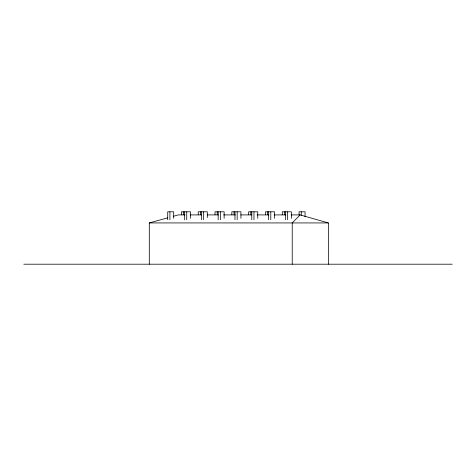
<?xml version="1.0" encoding="UTF-8"?>
<svg xmlns="http://www.w3.org/2000/svg" width="476" height="476" viewBox="0 0 476 476"><rect width="100%" height="100%" fill="white"/><g stroke="black" fill="none" stroke-linecap="round" stroke-linejoin="round"><path stroke-width="0.71" d="M328.369 264.198L328.369 222.935L300.1 214.914L292.222 222.935L292.222 264.198M149.297 264.198L149.297 222.935L167.707 217.847M173.371 216.282L178.327 214.914L185.009 214.914M190.21 214.914L201.348 214.914M207.286 214.914L218.424 214.914M223.619 214.914L235.501 214.914M240.701 214.914L251.834 214.914M257.034 214.914L268.916 214.914M274.111 214.914L285.993 214.914M291.187 214.914L300.1 214.914M149.297 222.935L328.369 222.935M23.8 264.198L452.2 264.198M305.057 216.877L305.057 211.802L299.095 211.802L299.095 214.706M301.278 211.802L301.278 215.432M291.377 218.329L291.377 211.802L282.28 211.802L282.28 214.706M287.599 211.802L287.599 219.781M285.416 211.802L285.416 219.781M284.464 211.802L284.464 214.706M274.563 218.329L274.563 211.802L265.465 211.802L265.465 214.706M270.784 211.802L270.784 219.781M268.601 211.802L268.601 219.781M267.655 211.802L267.655 214.706M257.748 218.329L257.748 211.802L248.656 211.802L248.656 214.706M253.97 211.802L253.97 219.781M251.786 211.802L251.786 219.781M250.84 211.802L250.84 214.706M240.933 218.329L240.933 211.802L231.842 211.802L231.842 214.706M237.161 211.802L237.161 219.781M234.971 211.802L234.971 219.781M234.025 211.802L234.025 214.706M224.125 218.329L224.125 211.802L215.027 211.802L215.027 214.706M220.346 211.802L220.346 219.781M218.163 211.802L218.163 219.781M217.211 211.802L217.211 214.706M207.31 217.603L207.31 211.802L198.212 211.802L198.212 214.706M203.532 211.802L203.532 219.781M201.348 211.802L201.348 219.781M200.402 211.802L200.402 214.706M190.495 218.329L190.495 211.802L181.404 211.802L181.404 214.706M186.723 211.802L186.723 219.781M184.533 211.802L184.533 219.781M183.587 211.802L183.587 214.706M173.68 218.329L173.68 211.802L167.719 211.802L167.719 219.781M169.908 211.802L169.908 219.781"/></g></svg>
